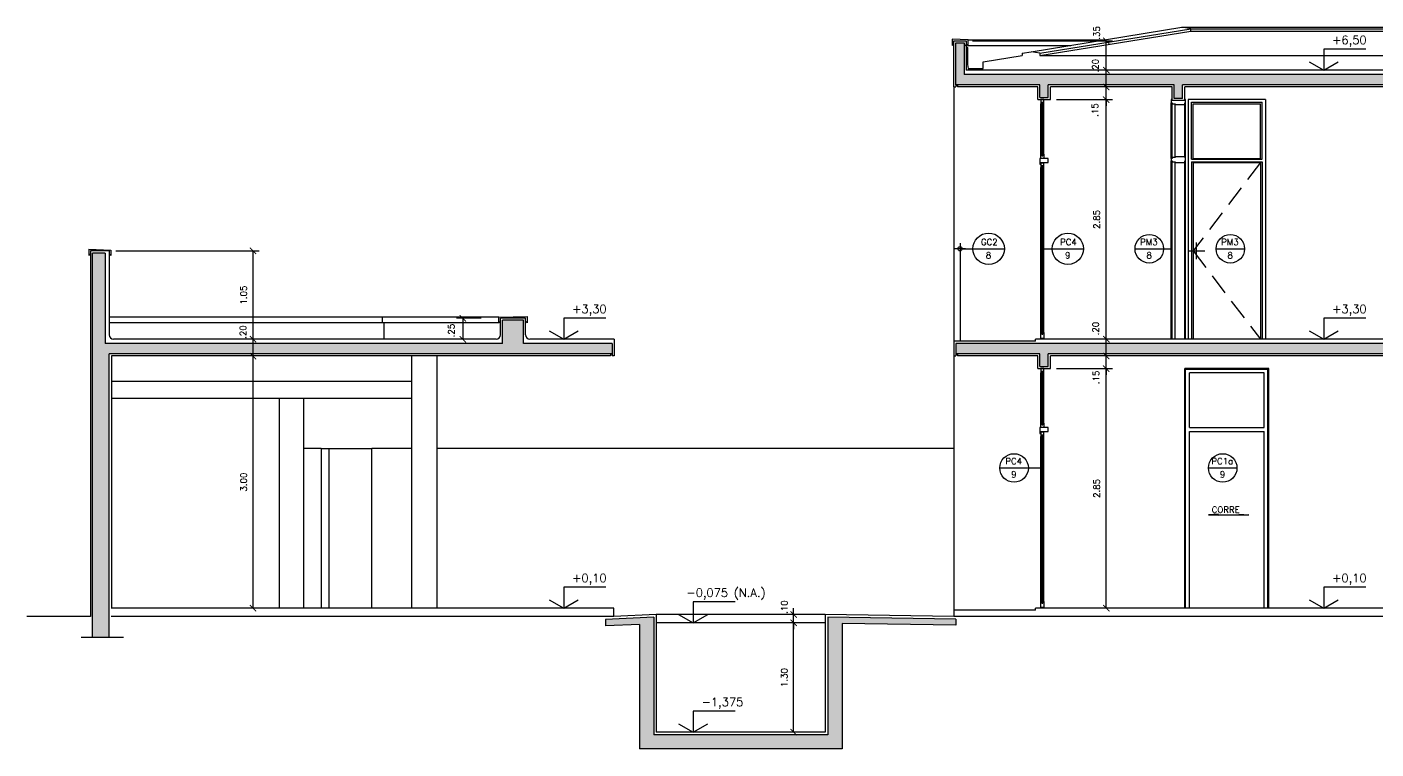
# Model space of a CAD drawing. Header units: millimetres. Extents: x 248.2 to 342.1, y 146.5 to 158.
# Drawn here: x 248.23 to 264.29, y 146.5 to 155.09 of the extents above; entities that cross this region are included whole.
import ezdxf

# ---------------------------------------------------------------- set-up
doc = ezdxf.new("R2010")
doc.units = ezdxf.units.MM
doc.linetypes.add('DASHDOT', pattern=[1, 0.5, -0.25, 0, -0.25])
doc.linetypes.add('HIDDEN', pattern=[0.375, 0.25, -0.125])
for name, color, linetype in [('ALV', 5, 'Continuous'), ('CAIX', 2, 'Continuous'), ('CAIXN', 7, 'Continuous'), ('COTAS', 1, 'Continuous'), ('LPROJ', 7, 'HIDDEN'), ('LVISTA', 1, 'Continuous'), ('LVISTA01', 8, 'Continuous'), ('LVISTA02', 1, 'Continuous'), ('LVISTA025', 3, 'Continuous'), ('NOTAS', 2, 'Continuous'), ('PEÇAS', 7, 'Continuous'), ('REVEST', 2, 'Continuous'), ('SOLID', 8, 'Continuous')]:
    doc.layers.add(name, color=color, linetype=linetype)
doc.styles.add('60-50', font='romans.shx', dxfattribs={"height": 0.075})
doc.styles.add('80-50', font='romans.shx', dxfattribs={"height": 0.1})
doc.dimstyles.new('50', dxfattribs={"dimtxt": 0.1, "dimasz": 2.5, "dimexe": 1.25, "dimexo": 0.625, "dimgap": 0.075, "dimtad": 1, "dimzin": 0, "dimdsep": 46, "dimtxsty": '60-50', "dimcen": 2.5, "dimclrt": 3, "dimadec": 0, "dimazin": 0, "dimtfac": 1, "dimtmove": 0, "dimatfit": 3, "dimfxl": 1, "dimarcsym": 0})

# ---------------------------------------------------------------- blocks, each defined once
blk = doc.blocks.new('_ARCHTICK')
at = {"color": 0, "linetype": 'ByBlock', "const_width": 0.15}
blk.add_lwpolyline([(-0.5, -0.5), (0.5, 0.5)], dxfattribs=at)
blk = doc.blocks.new('*D2')
at = {"color": 0, "linetype": 'ByBlock'}
blk.add_line((194.419, 148.173), (194.419, 151.173), dxfattribs=at)
at = {"layer": 'DEFPOINTS', "color": 0, "linetype": 'ByBlock'}
for p in [(194.419, 151.173), (194.419, 151.173), (194.419, 148.173)]:
    blk.add_point(p, dxfattribs=at)
at = {"color": 0, "linetype": 'ByBlock', "xscale": 0.075, "yscale": 0.075, "zscale": 0.075}
for p, rotation in [((194.419, 151.173), 90), ((194.419, 148.173), 270)]:
    blk.add_blockref('_ARCHTICK', p, dxfattribs=dict(at, rotation=rotation))
at = {"color": 3, "linetype": 'ByBlock', "insert": (194.306, 149.673), "char_height": 0.075, "attachment_point": 5, "rotation": 90, "style": '60-50'}
blk.add_mtext('3.00', dxfattribs=at)
blk = doc.blocks.new('*D3')
at = {"color": 0, "linetype": 'ByBlock'}
blk.add_line((194.419, 151.173), (194.419, 151.373), dxfattribs=at)
at = {"layer": 'DEFPOINTS', "color": 0, "linetype": 'ByBlock'}
for p in [(194.419, 151.373), (194.419, 151.373), (194.419, 151.173)]:
    blk.add_point(p, dxfattribs=at)
at = {"color": 0, "linetype": 'ByBlock', "xscale": 0.075, "yscale": 0.075, "zscale": 0.075}
for p, rotation in [((194.419, 151.373), 90), ((194.419, 151.173), 270)]:
    blk.add_blockref('_ARCHTICK', p, dxfattribs=dict(at, rotation=rotation))
at = {"color": 3, "linetype": 'ByBlock', "insert": (194.301, 151.458), "char_height": 0.075, "attachment_point": 5, "rotation": 90, "style": '60-50'}
blk.add_mtext('.20', dxfattribs=at)
blk = doc.blocks.new('*D4')
at = {"color": 0, "linetype": 'ByBlock'}
for p, q in [((192.787, 152.423), (194.494, 152.423)), ((194.419, 151.373), (194.419, 152.423))]:
    blk.add_line(p, q, dxfattribs=at)
at = {"layer": 'DEFPOINTS', "color": 0, "linetype": 'ByBlock'}
for p in [(192.712, 152.423), (194.419, 152.423), (194.419, 151.373)]:
    blk.add_point(p, dxfattribs=at)
at = {"color": 0, "linetype": 'ByBlock', "xscale": 0.075, "yscale": 0.075, "zscale": 0.075}
for p, rotation in [((194.419, 152.423), 90), ((194.419, 151.373), 270)]:
    blk.add_blockref('_ARCHTICK', p, dxfattribs=dict(at, rotation=rotation))
at = {"color": 3, "linetype": 'ByBlock', "insert": (194.306, 151.898), "char_height": 0.075, "attachment_point": 5, "rotation": 90, "style": '60-50'}
blk.add_mtext('1.05', dxfattribs=at)
blk = doc.blocks.new('*D5')
at = {"color": 0, "linetype": 'ByBlock'}
for p, q in [((197.134, 151.623), (196.842, 151.623)), ((196.917, 151.623), (196.917, 151.373)), ((197.084, 151.373), (196.842, 151.373))]:
    blk.add_line(p, q, dxfattribs=at)
at = {"layer": 'DEFPOINTS', "color": 0, "linetype": 'ByBlock'}
for p in [(197.209, 151.623), (196.917, 151.373), (197.159, 151.373)]:
    blk.add_point(p, dxfattribs=at)
at = {"color": 0, "linetype": 'ByBlock', "xscale": 0.075, "yscale": 0.075, "zscale": 0.075}
for p, rotation in [((196.917, 151.623), 90), ((196.917, 151.373), 270)]:
    blk.add_blockref('_ARCHTICK', p, dxfattribs=dict(at, rotation=rotation))
at = {"color": 3, "linetype": 'ByBlock', "insert": (196.78, 151.476), "char_height": 0.075, "attachment_point": 5, "rotation": 90, "style": '60-50'}
blk.add_mtext('.25', dxfattribs=at)
blk = doc.blocks.new('*D6')
at = {"color": 0, "linetype": 'ByBlock'}
blk.add_line((200.855, 146.698), (200.855, 147.998), dxfattribs=at)
at = {"layer": 'DEFPOINTS', "color": 0, "linetype": 'ByBlock'}
for p in [(200.855, 147.998), (200.855, 147.998), (200.855, 146.698)]:
    blk.add_point(p, dxfattribs=at)
at = {"color": 0, "linetype": 'ByBlock', "xscale": 0.075, "yscale": 0.075, "zscale": 0.075}
for p, rotation in [((200.855, 147.998), 90), ((200.855, 146.698), 270)]:
    blk.add_blockref('_ARCHTICK', p, dxfattribs=dict(at, rotation=rotation))
at = {"color": 3, "linetype": 'ByBlock', "insert": (200.743, 147.348), "char_height": 0.075, "attachment_point": 5, "rotation": 90, "style": '60-50'}
blk.add_mtext('1.30', dxfattribs=at)
blk = doc.blocks.new('*D7')
at = {"color": 0, "linetype": 'ByBlock'}
for p, q in [((200.855, 148.098), (200.855, 148.173)), ((200.855, 147.998), (200.855, 148.098)), ((200.855, 147.998), (200.855, 148.098)), ((200.855, 147.998), (200.855, 147.923))]:
    blk.add_line(p, q, dxfattribs=at)
at = {"layer": 'DEFPOINTS', "color": 0, "linetype": 'ByBlock'}
for p in [(200.855, 148.098), (200.855, 148.098), (200.855, 147.998)]:
    blk.add_point(p, dxfattribs=at)
at = {"color": 0, "linetype": 'ByBlock', "xscale": 0.075, "yscale": 0.075, "zscale": 0.075}
for p, rotation in [((200.855, 148.098), 270), ((200.855, 147.998), 90)]:
    blk.add_blockref('_ARCHTICK', p, dxfattribs=dict(at, rotation=rotation))
at = {"color": 3, "linetype": 'ByBlock', "insert": (200.744, 148.186), "char_height": 0.075, "attachment_point": 5, "rotation": 90, "style": '60-50'}
blk.add_mtext('.10', dxfattribs=at)
blk = doc.blocks.new('*D8')
at = {"color": 0, "linetype": 'ByBlock'}
for p, q in [((260.486, 151.023), (261.151, 151.023)), ((261.076, 148.173), (261.076, 151.023))]:
    blk.add_line(p, q, dxfattribs=at)
at = {"layer": 'DEFPOINTS', "color": 0, "linetype": 'ByBlock'}
for p in [(260.411, 151.023), (261.076, 151.023), (261.076, 148.173)]:
    blk.add_point(p, dxfattribs=at)
at = {"color": 0, "linetype": 'ByBlock', "xscale": 0.075, "yscale": 0.075, "zscale": 0.075}
for p, rotation in [((261.076, 151.023), 90), ((261.076, 148.173), 270)]:
    blk.add_blockref('_ARCHTICK', p, dxfattribs=dict(at, rotation=rotation))
at = {"color": 3, "linetype": 'ByBlock', "insert": (260.963, 149.598), "char_height": 0.075, "attachment_point": 5, "rotation": 90, "style": '60-50'}
blk.add_mtext('2.85', dxfattribs=at)
blk = doc.blocks.new('*D9')
at = {"color": 0, "linetype": 'ByBlock'}
for p, q in [((261.076, 151.173), (261.076, 151.248)), ((261.076, 151.023), (261.076, 151.173)), ((261.076, 151.023), (261.076, 151.173)), ((261.076, 151.023), (261.076, 150.948))]:
    blk.add_line(p, q, dxfattribs=at)
at = {"layer": 'DEFPOINTS', "color": 0, "linetype": 'ByBlock'}
for p in [(261.076, 151.173), (261.076, 151.173), (260.411, 151.023)]:
    blk.add_point(p, dxfattribs=at)
at = {"color": 0, "linetype": 'ByBlock', "xscale": 0.075, "yscale": 0.075, "zscale": 0.075}
for p, rotation in [((261.076, 151.173), 270), ((261.076, 151.023), 90)]:
    blk.add_blockref('_ARCHTICK', p, dxfattribs=dict(at, rotation=rotation))
at = {"color": 3, "linetype": 'ByBlock', "insert": (260.955, 150.919), "char_height": 0.075, "attachment_point": 5, "rotation": 90, "style": '60-50'}
blk.add_mtext('.15', dxfattribs=at)
blk = doc.blocks.new('*D10')
at = {"color": 0, "linetype": 'ByBlock'}
blk.add_line((261.076, 151.173), (261.076, 151.373), dxfattribs=at)
at = {"layer": 'DEFPOINTS', "color": 0, "linetype": 'ByBlock'}
for p in [(261.076, 151.373), (261.076, 151.373), (261.076, 151.173)]:
    blk.add_point(p, dxfattribs=at)
at = {"color": 0, "linetype": 'ByBlock', "xscale": 0.075, "yscale": 0.075, "zscale": 0.075}
for p, rotation in [((261.076, 151.373), 90), ((261.076, 151.173), 270)]:
    blk.add_blockref('_ARCHTICK', p, dxfattribs=dict(at, rotation=rotation))
at = {"color": 3, "linetype": 'ByBlock', "insert": (260.95, 151.499), "char_height": 0.075, "attachment_point": 5, "rotation": 90, "style": '60-50'}
blk.add_mtext('.20', dxfattribs=at)
blk = doc.blocks.new('*D11')
at = {"color": 0, "linetype": 'ByBlock'}
for p, q in [((260.486, 154.223), (261.151, 154.223)), ((261.076, 151.373), (261.076, 154.223))]:
    blk.add_line(p, q, dxfattribs=at)
at = {"layer": 'DEFPOINTS', "color": 0, "linetype": 'ByBlock'}
for p in [(260.411, 154.223), (261.076, 154.223), (261.076, 151.373)]:
    blk.add_point(p, dxfattribs=at)
at = {"color": 0, "linetype": 'ByBlock', "xscale": 0.075, "yscale": 0.075, "zscale": 0.075}
for p, rotation in [((261.076, 154.223), 90), ((261.076, 151.373), 270)]:
    blk.add_blockref('_ARCHTICK', p, dxfattribs=dict(at, rotation=rotation))
at = {"color": 3, "linetype": 'ByBlock', "insert": (260.963, 152.798), "char_height": 0.075, "attachment_point": 5, "rotation": 90, "style": '60-50'}
blk.add_mtext('2.85', dxfattribs=at)
blk = doc.blocks.new('*D12')
at = {"color": 0, "linetype": 'ByBlock'}
for p, q in [((261.076, 154.373), (261.076, 154.448)), ((261.076, 154.223), (261.076, 154.373)), ((260.486, 154.223), (261.151, 154.223)), ((261.076, 154.223), (261.076, 154.148))]:
    blk.add_line(p, q, dxfattribs=at)
at = {"layer": 'DEFPOINTS', "color": 0, "linetype": 'ByBlock'}
for p in [(261.076, 154.373), (261.076, 154.373), (260.411, 154.223)]:
    blk.add_point(p, dxfattribs=at)
at = {"color": 0, "linetype": 'ByBlock', "xscale": 0.075, "yscale": 0.075, "zscale": 0.075}
for p, rotation in [((261.076, 154.373), 270), ((261.076, 154.223), 90)]:
    blk.add_blockref('_ARCHTICK', p, dxfattribs=dict(at, rotation=rotation))
at = {"color": 3, "linetype": 'ByBlock', "insert": (260.943, 154.099), "char_height": 0.075, "attachment_point": 5, "rotation": 90, "style": '60-50'}
blk.add_mtext('.15', dxfattribs=at)
blk = doc.blocks.new('*D13')
at = {"color": 0, "linetype": 'ByBlock'}
blk.add_line((261.076, 154.373), (261.076, 154.573), dxfattribs=at)
at = {"layer": 'DEFPOINTS', "color": 0, "linetype": 'ByBlock'}
for p in [(261.076, 154.573), (261.076, 154.573), (261.076, 154.373)]:
    blk.add_point(p, dxfattribs=at)
at = {"color": 0, "linetype": 'ByBlock', "xscale": 0.075, "yscale": 0.075, "zscale": 0.075}
for p, rotation in [((261.076, 154.573), 90), ((261.076, 154.373), 270)]:
    blk.add_blockref('_ARCHTICK', p, dxfattribs=dict(at, rotation=rotation))
at = {"color": 3, "linetype": 'ByBlock', "insert": (260.948, 154.626), "char_height": 0.075, "attachment_point": 5, "rotation": 90, "style": '60-50'}
blk.add_mtext('.20', dxfattribs=at)
blk = doc.blocks.new('*D14')
at = {"color": 0, "linetype": 'ByBlock'}
for p, q in [((259.486, 154.923), (261.151, 154.923)), ((261.076, 154.573), (261.076, 154.923))]:
    blk.add_line(p, q, dxfattribs=at)
at = {"layer": 'DEFPOINTS', "color": 0, "linetype": 'ByBlock'}
for p in [(259.411, 154.923), (261.076, 154.923), (261.076, 154.573)]:
    blk.add_point(p, dxfattribs=at)
at = {"color": 0, "linetype": 'ByBlock', "xscale": 0.075, "yscale": 0.075, "zscale": 0.075}
for p, rotation in [((261.076, 154.923), 90), ((261.076, 154.573), 270)]:
    blk.add_blockref('_ARCHTICK', p, dxfattribs=dict(at, rotation=rotation))
at = {"color": 3, "linetype": 'ByBlock', "insert": (260.963, 155.016), "char_height": 0.075, "attachment_point": 5, "rotation": 90, "style": '60-50'}
blk.add_mtext('.35', dxfattribs=at)

msp = doc.modelspace()

# ---------------------------------------------------------------- hatches: boundary and pattern name
at = {"layer": 'SOLID'}
h = msp.add_hatch(color=256, dxfattribs=at)
h.paths.add_polyline_path([(279.1357, 154.8983), (279.0357, 154.8983), (279.0357, 154.5233), (259.3857, 154.5233), (259.3857, 154.8983), (259.2857, 154.8983), (259.2857, 154.3983), (260.2857, 154.3983), (260.2857, 154.2483), (260.3857, 154.2483), (260.3857, 154.3983), (261.8857, 154.3983), (261.8857, 154.2383), (261.9857, 154.2383), (261.9857, 154.3983), (267.8857, 154.3983), (267.8857, 154.2383), (267.9857, 154.2383), (267.9857, 154.3983), (273.8357, 154.3983), (273.8357, 154.2383), (273.9357, 154.2383), (273.9357, 154.3983), (278.9357, 154.3983), (278.9357, 154.2383), (279.1357, 154.2383)])
h.paths.add_polyline_path([(279.1357, 152.4483), (278.9357, 152.4483), (278.9357, 151.3233), (259.2857, 151.3233), (259.2857, 151.1983), (260.2857, 151.1983), (260.2857, 151.0483), (260.3857, 151.0483), (260.3857, 151.1983), (269.6857, 151.1983), (269.6857, 151.0383), (269.7857, 151.0383), (269.7857, 151.1983), (270.8357, 151.1983), (270.8357, 151.0383), (270.9357, 151.0383), (270.9357, 151.1983), (273.8357, 151.1983), (273.8357, 151.0383), (273.9357, 151.0383), (273.9357, 151.1983), (276.6357, 151.1983), (276.6357, 151.0383), (276.7357, 151.0383), (276.7357, 151.1983), (278.9357, 151.1983), (278.9357, 151.0383), (279.1357, 151.0383)])
h = msp.add_hatch(color=256, dxfattribs=at)
h.paths.add_polyline_path([(249.208, 151.1983), (255.1942, 151.1983), (255.1942, 151.3233), (254.1389, 151.3233), (254.1389, 151.5983), (253.8889, 151.5983), (253.8889, 151.3233), (249.158, 151.3233), (249.158, 152.3983), (249.008, 152.3983), (249.008, 147.8233), (249.208, 147.8233)])
h.paths.add_polyline_path([(255.6896, 148.0668), (255.1141, 148.038), (255.1141, 147.9626), (255.5196, 147.9778), (255.5196, 146.4983), (257.9315, 146.4983), (257.9315, 147.9917), (259.2857, 147.9711), (259.2857, 148.0429), (257.7615, 148.0678), (257.7615, 146.6683), (255.6896, 146.6683)])

# ---------------------------------------------------------------- linework, layer by layer
at = {"layer": 'ALV'}
for p, q in [((259.2857, 154.3983), (259.2857, 154.8983)), ((259.2857, 154.8983), (259.3857, 154.8983)), ((259.3857, 154.8983), (259.3857, 154.5233)), ((279.0357, 154.5233), (259.3857, 154.5233)), ((260.2857, 154.3983), (259.2857, 154.3983)), ((260.2857, 154.2483), (260.2857, 154.3983)), ((260.3857, 154.2483), (260.3857, 154.3983)), ((261.8857, 154.3983), (260.3857, 154.3983)), ((261.8857, 154.2383), (261.8857, 154.3983)), ((267.8857, 154.3983), (261.9857, 154.3983)), ((261.9857, 154.2383), (261.9857, 154.3983)), ((260.2857, 154.2483), (260.3857, 154.2483)), ((261.9857, 154.2383), (261.8857, 154.2383)), ((249.008, 147.8233), (249.008, 152.3983)), ((249.158, 152.3983), (249.008, 152.3983)), ((249.158, 152.3983), (249.158, 151.3233)), ((253.8889, 151.3233), (253.8889, 151.5983)), ((254.1389, 151.5983), (253.8889, 151.5983)), ((254.1389, 151.3233), (254.1389, 151.5983)), ((253.8889, 151.3233), (249.158, 151.3233)), ((255.1942, 151.3233), (254.1389, 151.3233)), ((255.1942, 151.3233), (255.1942, 151.1983)), ((278.9357, 151.3233), (259.2857, 151.3233)), ((259.2857, 151.3233), (259.2857, 151.1983)), ((249.208, 147.8233), (249.208, 151.1983)), ((255.1942, 151.1983), (249.208, 151.1983)), ((260.2857, 151.1983), (259.2857, 151.1983)), ((260.2857, 151.0483), (260.2857, 151.1983)), ((260.3857, 151.0483), (260.3857, 151.1983)), ((269.6857, 151.1983), (260.3857, 151.1983)), ((260.2857, 151.0483), (260.3857, 151.0483)), ((255.6896, 148.0668), (255.1141, 148.038)), ((255.1141, 148.038), (255.1141, 147.9628)), ((255.5196, 147.9778), (255.1194, 147.9628)), ((255.5196, 147.9778), (255.5196, 146.4983)), ((255.6896, 148.0668), (255.6896, 146.6683)), ((257.7615, 148.0678), (257.7615, 146.6683)), ((259.2857, 148.0429), (257.7615, 148.0678)), ((257.9315, 147.9917), (257.9315, 146.4983)), ((259.2857, 147.9711), (257.9315, 147.9917)), ((259.2857, 148.0429), (259.2857, 147.9711)), ((257.7615, 146.6683), (255.6896, 146.6683)), ((257.9315, 146.4983), (255.5196, 146.4983))]:
    msp.add_line(p, q, dxfattribs=at)
at = {"layer": 'CAIX', "color": 1}
for p, q in [((260.2982, 153.5733), (260.2982, 154.1733)), ((260.3332, 153.5733), (260.3332, 154.1733)), ((260.2982, 151.4533), (260.2982, 153.4174)), ((260.3332, 151.4533), (260.3332, 153.4174)), ((260.2982, 150.3733), (260.2982, 150.9733)), ((260.3332, 150.3733), (260.3332, 150.9733)), ((260.2982, 148.2533), (260.2982, 150.2174)), ((260.3332, 148.2533), (260.3332, 150.2174))]:
    msp.add_line(p, q, dxfattribs=at)
at = {"layer": 'CAIX'}
for p, q in [((260.3082, 153.5733), (260.3082, 154.1733)), ((260.3232, 153.5733), (260.3232, 154.1733)), ((261.8607, 153.5333), (261.8607, 154.1733)), ((261.8957, 153.5433), (261.8957, 154.1633)), ((260.3082, 151.4533), (260.3082, 153.4174)), ((260.3232, 151.4533), (260.3232, 153.4174)), ((261.8607, 151.3733), (261.8607, 153.4833)), ((261.8957, 151.3733), (261.8957, 153.4733)), ((248.963, 152.4433), (248.963, 152.3683)), ((248.963, 152.4433), (249.228, 152.4333)), ((249.228, 152.4333), (249.228, 152.3683)), ((248.963, 152.3683), (248.983, 152.3883)), ((249.208, 152.3883), (249.228, 152.3683)), ((260.3082, 150.3733), (260.3082, 150.9733)), ((260.3232, 150.3733), (260.3232, 150.9733)), ((260.3082, 148.2533), (260.3082, 150.2174)), ((260.3232, 148.2533), (260.3232, 150.2174))]:
    msp.add_line(p, q, dxfattribs=at)
for points in [[(259.4107, 154.8883), (259.4307, 154.8683), (259.4307, 154.9333), (259.2407, 154.9433), (259.2407, 154.8683), (259.2607, 154.8883)], [(259.3947, 154.8746), (259.4247, 154.8446), (259.4247, 154.6427), (259.4322, 154.5933)], [(261.8607, 154.2233), (261.8507, 154.2233), (261.8507, 154.1833), (261.8607, 154.1833), (261.8607, 154.1733), (261.8957, 154.1733), (261.8957, 154.1633), (262.0107, 154.1633), (262.0107, 154.1833), (262.0207, 154.1833), (262.0207, 154.2233), (262.0107, 154.2233)], [(253.8639, 151.5883), (253.8439, 151.5683), (253.8439, 151.6333), (254.1839, 151.6433), (254.1839, 151.5683), (254.1639, 151.5883)]]:
    msp.add_lwpolyline(points, dxfattribs=at)
for points in [[(260.2982, 154.2233), (260.2982, 154.1733), (260.3082, 154.1733), (260.3082, 154.1933), (260.3232, 154.1933), (260.3232, 154.1733), (260.3332, 154.1733), (260.3332, 154.2233)], [(260.2982, 153.5233), (260.2982, 153.5733), (260.3082, 153.5733), (260.3082, 153.5533), (260.3232, 153.5533), (260.3232, 153.5733), (260.3332, 153.5733), (260.3332, 153.5233)], [(261.8957, 153.5333), (261.8607, 153.5333), (261.8607, 153.5233), (261.8507, 153.5233), (261.8507, 153.4933), (261.8607, 153.4933), (261.8607, 153.4833), (261.8957, 153.4833), (261.8957, 153.4733), (262.0107, 153.4733), (262.0107, 153.4933), (262.0207, 153.4933), (262.0207, 153.5333), (262.0107, 153.5333), (262.0107, 153.5433), (261.8957, 153.5433)], [(260.2857, 153.5233), (260.2857, 153.4533), (260.2957, 153.4533), (260.2957, 153.4733), (260.3857, 153.4733), (260.3857, 153.5233)], [(260.2982, 153.4674), (260.2982, 153.4174), (260.3082, 153.4174), (260.3082, 153.4374), (260.3232, 153.4374), (260.3232, 153.4174), (260.3332, 153.4174), (260.3332, 153.4674)], [(260.2982, 151.3802), (260.2982, 151.4533), (260.3082, 151.4533), (260.3082, 151.4333), (260.3232, 151.4333), (260.3232, 151.4533), (260.3332, 151.4533), (260.3332, 151.3802)], [(260.2982, 151.0233), (260.2982, 150.9733), (260.3082, 150.9733), (260.3082, 150.9933), (260.3232, 150.9933), (260.3232, 150.9733), (260.3332, 150.9733), (260.3332, 151.0233)], [(260.2857, 150.3233), (260.2857, 150.2533), (260.2957, 150.2533), (260.2957, 150.2733), (260.3857, 150.2733), (260.3857, 150.3233)], [(260.2982, 150.3233), (260.2982, 150.3733), (260.3082, 150.3733), (260.3082, 150.3533), (260.3232, 150.3533), (260.3232, 150.3733), (260.3332, 150.3733), (260.3332, 150.3233)], [(260.2982, 150.2674), (260.2982, 150.2174), (260.3082, 150.2174), (260.3082, 150.2374), (260.3232, 150.2374), (260.3232, 150.2174), (260.3332, 150.2174), (260.3332, 150.2674)], [(260.2982, 148.1802), (260.2982, 148.2533), (260.3082, 148.2533), (260.3082, 148.2333), (260.3232, 148.2333), (260.3232, 148.2533), (260.3332, 148.2533), (260.3332, 148.1802)]]:
    msp.add_lwpolyline(points, close=True, dxfattribs=at)
at = {"layer": 'CAIXN', "color": 8, "ltscale": 0.5}
for p, q in [((259.3607, 152.4483), (259.8632, 152.4483)), ((260.3232, 152.4483), (260.8061, 152.4483)), ((261.4188, 152.4483), (261.8607, 152.4483)), ((262.3835, 152.4483), (262.7235, 152.4483)), ((259.8093, 149.8413), (260.3082, 149.8413)), ((262.2928, 149.8413), (262.6328, 149.8413))]:
    msp.add_line(p, q, dxfattribs=at)
for centre, radius in [((259.6762, 152.4483), 0.187), ((260.6191, 152.4483), 0.187), ((261.5888, 152.4483), 0.17), ((262.5535, 152.4483), 0.17), ((259.9793, 149.8413), 0.17), ((262.4628, 149.8413), 0.17)]:
    msp.add_circle(centre, radius, dxfattribs=at)
at = {"layer": 'LPROJ'}
for p, q in [((262.9107, 153.4733), (262.1107, 152.4233)), ((262.1107, 152.4233), (262.9107, 151.3733))]:
    msp.add_line(p, q, dxfattribs=at)
at = {"layer": 'LVISTA'}
for p, q in [((260.1814, 154.7911), (261.9761, 155.083)), ((260.2875, 154.7739), (262.0822, 155.0657)), ((260.2875, 154.7464), (262.0822, 155.0382)), ((261.9761, 155.083), (268.2857, 155.083)), ((262.0822, 155.0657), (261.9761, 155.083)), ((262.0822, 155.0657), (268.2857, 155.0657)), ((262.0822, 155.0382), (262.0822, 155.0657)), ((262.0822, 155.0382), (268.2857, 155.0382))]:
    msp.add_line(p, q, dxfattribs=at)
at = {"layer": 'LVISTA', "color": 2}
for p, q in [((259.6107, 154.5933), (259.6107, 154.6709)), ((259.4322, 154.5933), (259.6107, 154.5933))]:
    msp.add_line(p, q, dxfattribs=at)
at = {"layer": 'LVISTA01'}
for p, q in [((259.4307, 154.9332), (261.0553, 154.9332)), ((259.4307, 154.8683), (260.6558, 154.8683)), ((251.5224, 148.1733), (251.5224, 150.6733)), ((251.7304, 150.0733), (251.5224, 150.0733)), ((251.7304, 150.0733), (251.7304, 148.1733)), ((251.7304, 150.0733), (252.3339, 150.0733)), ((251.8217, 150.0733), (251.8217, 148.1733)), ((252.3339, 148.1733), (252.3339, 150.0733)), ((252.8113, 150.0733), (252.3339, 150.0733)), ((259.2607, 150.0733), (253.1113, 150.0733))]:
    msp.add_line(p, q, dxfattribs=at)
at = {"layer": 'LVISTA02', "color": 2}
for p, q in [((259.6107, 154.6709), (260.0753, 154.7464)), ((260.0753, 154.7739), (260.1814, 154.7911)), ((260.0753, 154.7739), (260.0753, 154.7464)), ((260.2875, 154.7739), (260.1814, 154.7911)), ((260.2875, 154.7739), (260.2875, 154.7464)), ((260.2875, 154.7464), (268.6753, 154.7464)), ((257.7315, 147.9983), (255.7196, 147.9983))]:
    msp.add_line(p, q, dxfattribs=at)
at = {"layer": 'LVISTA02'}
for p, q in [((259.2607, 154.3733), (259.2607, 151.3483)), ((261.8507, 153.5233), (261.8507, 154.1833)), ((262.0207, 153.5333), (262.0207, 154.1833)), ((262.0507, 154.2233), (262.0507, 151.3733)), ((262.9707, 154.2233), (262.0507, 154.2233)), ((262.0907, 153.5133), (262.0907, 154.1933)), ((262.0907, 154.1933), (262.9307, 154.1933)), ((262.1107, 153.5233), (262.1107, 154.1733)), ((262.1107, 154.1733), (262.9107, 154.1733)), ((262.9107, 153.5233), (262.9107, 154.1733)), ((262.9307, 153.5133), (262.9307, 154.1933)), ((262.9707, 154.2233), (262.9707, 151.3733)), ((262.0107, 153.5433), (262.0107, 154.1633)), ((261.8507, 151.3733), (261.8507, 153.4933)), ((262.0107, 151.3733), (262.0107, 153.4733)), ((262.0207, 151.3733), (262.0207, 153.4933)), ((262.0907, 153.5133), (262.9307, 153.5133)), ((262.0907, 153.4833), (262.0907, 151.3733)), ((262.0907, 153.4833), (262.9307, 153.4833)), ((262.1107, 153.5233), (262.9107, 153.5233)), ((262.1107, 153.4733), (262.1107, 151.3733)), ((262.1107, 153.4733), (262.9107, 153.4733)), ((262.9107, 153.4733), (262.9107, 151.3733)), ((262.9307, 153.4833), (262.9307, 151.3733)), ((259.3357, 152.514), (259.3357, 151.3483)), ((253.8439, 151.6333), (249.208, 151.6333)), ((252.4595, 151.5683), (252.4595, 151.6333)), ((253.8439, 151.5683), (249.208, 151.5683)), ((252.4795, 151.3733), (252.4795, 151.5683)), ((259.2607, 151.1733), (259.2607, 148.1483)), ((263.0107, 151.0233), (262.0107, 151.0233)), ((262.0107, 148.1733), (262.0107, 151.0233)), ((262.0207, 148.1733), (262.0207, 151.0133)), ((263.0007, 151.0133), (262.0207, 151.0133)), ((262.9557, 150.9733), (262.0657, 150.9733)), ((262.0657, 150.3233), (262.0657, 150.9733)), ((262.9557, 150.3233), (262.9557, 150.9733)), ((263.0007, 148.1733), (263.0007, 151.0133)), ((263.0107, 148.1733), (263.0107, 151.0233)), ((249.233, 150.8733), (252.8113, 150.8733)), ((249.233, 150.6733), (252.8113, 150.6733)), ((262.0657, 150.3233), (262.9557, 150.3233)), ((262.0657, 150.2733), (262.9557, 150.2733)), ((262.0657, 148.1733), (262.0657, 150.2733)), ((262.9557, 148.1733), (262.9557, 150.2733)), ((255.2141, 148.0733), (249.2286, 148.0733)), ((257.7315, 148.0983), (255.7196, 148.0983)), ((279.1607, 148.0733), (259.2607, 148.0733))]:
    msp.add_line(p, q, dxfattribs=at)
at = {"layer": 'LVISTA025', "color": 2}
for p, q in [((252.8113, 148.1733), (252.8113, 151.1733)), ((253.1113, 148.1733), (253.1113, 151.1733)), ((251.2339, 148.1733), (251.2339, 150.6733))]:
    msp.add_line(p, q, dxfattribs=at)
at = {"layer": 'NOTAS', "color": 8, "linetype": 'DASHDOT'}
msp.add_line((259.4014, 152.4483), (259.27, 152.4483), dxfattribs=at)
at = {"layer": 'NOTAS'}
for p, q in [((262.0507, 152.4233), (262.2507, 152.4233)), ((262.1507, 152.3233), (262.1507, 152.5233)), ((249.3757, 147.8233), (248.8751, 147.8233))]:
    msp.add_line(p, q, dxfattribs=at)
at = {"layer": 'NOTAS', "color": 1}
msp.add_line((262.2948, 149.2855), (262.775, 149.2855), dxfattribs=at)
at = {"layer": 'NOTAS'}
for points in [[(264.165, 154.8233), (263.665, 154.8233), (263.665, 154.5733)], [(255.1174, 151.6233), (254.6174, 151.6233), (254.6174, 151.3733)], [(264.165, 151.6233), (263.665, 151.6233), (263.665, 151.3733)], [(262.4133, 149.2909), (262.2948, 149.2855), (262.4133, 149.28)], [(262.6565, 149.2909), (262.775, 149.2855), (262.6565, 149.28)], [(255.1174, 148.4233), (254.6174, 148.4233), (254.6174, 148.1733)], [(264.165, 148.4233), (263.665, 148.4233), (263.665, 148.1733)], [(256.6586, 148.2483), (256.1586, 148.2483), (256.1586, 147.9983)], [(256.6586, 146.9483), (256.1586, 146.9483), (256.1586, 146.6983)]]:
    msp.add_lwpolyline(points, dxfattribs=at)
at = {"layer": 'NOTAS', "color": 3}
for points in [[(263.4918, 154.6733), (263.665, 154.5733), (263.8382, 154.6733)], [(254.4442, 151.4733), (254.6174, 151.3733), (254.7906, 151.4733)], [(263.4918, 151.4733), (263.665, 151.3733), (263.8382, 151.4733)], [(254.4442, 148.2733), (254.6174, 148.1733), (254.7906, 148.2733)], [(263.4918, 148.2733), (263.665, 148.1733), (263.8382, 148.2733)], [(255.9854, 148.0983), (256.1586, 147.9983), (256.3318, 148.0983)], [(255.9854, 146.7983), (256.1586, 146.6983), (256.3318, 146.7983)]]:
    msp.add_lwpolyline(points, dxfattribs=at)
at = {"layer": 'PEÇAS', "color": 2, "linetype": 'ByBlock'}
msp.add_circle((259.3357, 152.4483), 0.025, dxfattribs=at)
at = {"layer": 'REVEST'}
for p, q in [((259.2607, 154.3733), (259.2607, 154.9233)), ((259.2607, 154.9233), (259.4107, 154.9233)), ((259.4107, 154.9233), (259.4107, 154.5733)), ((279.0107, 154.5733), (259.4107, 154.5733)), ((259.2607, 154.3733), (259.2857, 154.3733)), ((259.2857, 154.3933), (259.2857, 154.3733)), ((259.2857, 154.3933), (259.3057, 154.3933)), ((259.3057, 154.3933), (259.3057, 154.3733)), ((260.2607, 154.3733), (259.3057, 154.3733)), ((260.2607, 154.2233), (260.2607, 154.3733)), ((260.4107, 154.2233), (260.4107, 154.3733)), ((261.8607, 154.3733), (260.4107, 154.3733)), ((261.8607, 154.2133), (261.8607, 154.3733)), ((267.8607, 154.3733), (262.0107, 154.3733)), ((262.0107, 154.2133), (262.0107, 154.3733)), ((260.2607, 154.2233), (260.4107, 154.2233)), ((262.0107, 154.2133), (261.8607, 154.2133)), ((248.983, 152.4233), (248.983, 148.0733)), ((249.208, 152.4233), (248.983, 152.4233)), ((249.208, 152.4233), (249.208, 151.4233)), ((253.8639, 151.4233), (253.8639, 151.6233)), ((254.1639, 151.6233), (253.8639, 151.6233)), ((254.1639, 151.4233), (254.1639, 151.6233)), ((253.8139, 151.3733), (249.258, 151.3733)), ((255.2192, 151.3733), (254.2139, 151.3733)), ((255.2192, 151.3733), (255.2192, 151.1733)), ((260.2357, 151.3483), (259.2607, 151.3483)), ((259.2607, 151.3483), (259.2607, 151.1733)), ((278.9107, 151.3733), (260.2357, 151.3733)), ((260.2357, 151.3483), (260.2357, 151.3733)), ((249.233, 151.1733), (249.233, 148.1733)), ((255.1742, 151.1733), (249.233, 151.1733)), ((255.1742, 151.1933), (255.1742, 151.1733)), ((255.1942, 151.1933), (255.1742, 151.1933)), ((255.1942, 151.1933), (255.1942, 151.1733)), ((255.2192, 151.1733), (255.1942, 151.1733)), ((255.2192, 151.1733), (255.1942, 151.1733)), ((259.2607, 151.1733), (259.2857, 151.1733)), ((259.2857, 151.1933), (259.2857, 151.1733)), ((259.2857, 151.1933), (259.3057, 151.1933)), ((259.3057, 151.1933), (259.3057, 151.1733)), ((260.2607, 151.1733), (259.3057, 151.1733)), ((260.2607, 151.0233), (260.2607, 151.1733)), ((260.4107, 151.0233), (260.4107, 151.1733)), ((269.6607, 151.1733), (260.4107, 151.1733)), ((260.2607, 151.0233), (260.4107, 151.0233)), ((248.983, 148.0733), (248.2282, 148.0733)), ((255.2141, 148.1733), (249.2286, 148.1733)), ((255.2141, 148.073), (255.2141, 148.1733)), ((255.7196, 148.0983), (255.2141, 148.073)), ((255.7196, 148.0983), (255.7196, 146.6983)), ((259.2607, 148.0733), (257.7315, 148.0983)), ((257.7315, 148.0983), (257.7315, 146.6983)), ((259.2607, 148.1483), (259.2607, 148.0733)), ((260.2357, 148.1483), (259.2607, 148.1483)), ((279.1857, 148.1733), (260.2357, 148.1733)), ((260.2357, 148.1483), (260.2357, 148.1733)), ((257.7315, 146.6983), (255.7196, 146.6983))]:
    msp.add_line(p, q, dxfattribs=at)
for centre, start, end in [((249.258, 151.4233), 180, 270), ((253.8139, 151.4233), 270, 0), ((254.2139, 151.4233), 180, 270)]:
    msp.add_arc(centre, 0.05, start, end, dxfattribs=at)

# ---------------------------------------------------------------- texts
at = {"layer": 'CAIXN', "color": 2, "ltscale": 0.5, "char_height": 0.075, "attachment_point": 5, "style": '60-50'}
for s, insert in [('GC2', (259.6842, 152.5291)), ('PC4', (260.627, 152.5291)), ('PM3', (261.5842, 152.5291)), ('PM3', (262.5489, 152.5291)), ('8', (259.6744, 152.3715)), ('9', (260.6173, 152.3715)), ('8', (261.587, 152.3715)), ('8', (262.5517, 152.3715)), ('PC4', (259.9747, 149.9222)), ('PC1a', (262.4582, 149.9222)), ('9', (259.9775, 149.7645)), ('9', (262.461, 149.7645))]:
    msp.add_mtext(s, dxfattribs=dict(at, insert=insert))
at = {"layer": 'NOTAS', "color": 3, "style": '80-50'}
for s, p in [('+6,50', (263.7652, 154.8824)), ('+3,30', (254.7176, 151.6824)), ('+3,30', (263.7652, 151.6824)), ('+0,10', (254.7176, 148.4824)), ('+0,10', (263.7652, 148.4824)), ('-0,075 (N.A.)', (256.0774, 148.3074)), ('-1,375', (256.2588, 147.0074))]:
    msp.add_text(s, height=0.1, dxfattribs=at).set_placement(p)
at = {"layer": 'NOTAS', "style": '60-50'}
msp.add_text('CORRE', height=0.075, dxfattribs=at).set_placement((262.332, 149.3072))

# ---------------------------------------------------------------- dimensions: what is measured, and where the dimension line sits
at = {"layer": 'COTAS'}
for base, p1, p2, override, picture, middle in [((261.0759, 154.9233), (261.0759, 154.5733), (259.4107, 154.9233), {"dimasz": 0.075, "dimexe": 0.075, "dimexo": 0.075, "dimzin": 4, "dimblk1": 'ARCHTICK', "dimblk2": 'ARCHTICK', "dimsah": 1, "dimtmove": 1}, '*D14', (260.9634, 155.0159)), ((261.0759, 154.5733), (261.0759, 154.3733), (261.0759, 154.5733), {"dimasz": 0.075, "dimexe": 0.075, "dimexo": 0.075, "dimzin": 4, "dimblk1": 'ARCHTICK', "dimblk2": 'ARCHTICK', "dimsah": 1, "dimtmove": 1}, '*D13', (260.9476, 154.6257)), ((261.0759, 154.3733), (260.4107, 154.2233), (261.0759, 154.3733), {"dimasz": 0.075, "dimexe": 0.075, "dimexo": 0.075, "dimzin": 4, "dimblk1": 'ARCHTICK', "dimblk2": 'ARCHTICK', "dimsah": 1, "dimtofl": 0, "dimtmove": 2}, '*D12', (260.9431, 154.0988)), ((261.0759, 151.3733), (261.0759, 151.1733), (261.0759, 151.3733), {"dimasz": 0.075, "dimexe": 0.075, "dimexo": 0.075, "dimzin": 4, "dimblk1": 'ARCHTICK', "dimblk2": 'ARCHTICK', "dimsah": 1, "dimse1": 1, "dimtmove": 2}, '*D10', (260.9504, 151.4992)), ((261.0759, 151.1733), (260.4107, 151.0233), (261.0759, 151.1733), {"dimasz": 0.075, "dimexe": 0.075, "dimexo": 0.075, "dimzin": 4, "dimblk1": 'ARCHTICK', "dimblk2": 'ARCHTICK', "dimsah": 1, "dimse1": 1, "dimtmove": 2}, '*D9', (260.9554, 150.9189))]:
    dim = msp.add_linear_dim(base=base, p1=p1, p2=p2, angle=90, dimstyle='50', override=override, dxfattribs=at)
    dim.commit()
    dim.dimension.update_dxf_attribs({"geometry": picture, "text_midpoint": middle, "dimtype": 160})
for base, p1, p2, override, picture, middle in [((261.0759, 154.2233), (261.0759, 151.3733), (260.4107, 154.2233), {"dimasz": 0.075, "dimexe": 0.075, "dimexo": 0.075, "dimzin": 4, "dimblk1": 'ARCHTICK', "dimblk2": 'ARCHTICK', "dimsah": 1, "dimse1": 1, "dimtmove": 2}, '*D11', (260.9634, 152.7983)), ((261.0759, 151.0233), (261.0759, 148.1733), (260.4107, 151.0233), {"dimasz": 0.075, "dimexe": 0.075, "dimexo": 0.075, "dimzin": 4, "dimblk1": 'ARCHTICK', "dimblk2": 'ARCHTICK', "dimsah": 1, "dimtmove": 2}, '*D8', (260.9634, 149.5983))]:
    dim = msp.add_linear_dim(base=base, p1=p1, p2=p2, angle=90, dimstyle='50', override=override, dxfattribs=at)
    dim.commit()
    dim.dimension.update_dxf_attribs({"geometry": picture, "text_midpoint": middle})
for base, p1, p2, override, picture, middle in [((250.9186, 152.4233), (250.9186, 151.3733), (249.2119, 152.4233), {"dimasz": 0.075, "dimexe": 0.075, "dimexo": 0.075, "dimzin": 4, "dimblk1": 'ARCHTICK', "dimblk2": 'ARCHTICK', "dimsah": 1, "dimse1": 1, "dimtmove": 2}, '*D4', (250.8061, 151.8983)), ((250.9186, 151.1733), (250.9186, 148.1733), (250.9186, 151.1733), {"dimasz": 0.075, "dimexe": 0.075, "dimexo": 0.075, "dimzin": 4, "dimblk1": 'ARCHTICK', "dimblk2": 'ARCHTICK', "dimsah": 1, "dimtmove": 2}, '*D2', (250.8061, 149.6733)), ((257.3551, 147.9983), (257.3551, 146.6983), (257.3551, 147.9983), {"dimasz": 0.075, "dimexe": 0.075, "dimexo": 0.075, "dimzin": 4, "dimblk1": 'ARCHTICK', "dimblk2": 'ARCHTICK', "dimsah": 1, "dimtmove": 2}, '*D6', (257.2426, 147.3483))]:
    dim = msp.add_linear_dim(base=base, p1=p1, p2=p2, angle=90, dimstyle='50', override=override, dxfattribs=at)
    dim.commit()
    dim.dimension.update_dxf_attribs({"geometry": picture, "text_midpoint": middle, "insert": (56.5, 0)})
for base, p1, p2, override, picture, middle in [((253.4173, 151.3733), (253.7085, 151.6233), (253.6585, 151.3733), {"dimasz": 0.075, "dimexe": 0.075, "dimexo": 0.075, "dimzin": 4, "dimblk1": 'ARCHTICK', "dimblk2": 'ARCHTICK', "dimsah": 1, "dimtmove": 2}, '*D5', (253.2796, 151.4758)), ((250.9186, 151.3733), (250.9186, 151.1733), (250.9186, 151.3733), {"dimasz": 0.075, "dimexe": 0.075, "dimexo": 0.075, "dimzin": 4, "dimblk1": 'ARCHTICK', "dimblk2": 'ARCHTICK', "dimsah": 1, "dimse1": 1, "dimtmove": 2}, '*D3', (250.8007, 151.4582)), ((257.3551, 148.0983), (257.3551, 147.9983), (257.3551, 148.0983), {"dimasz": 0.075, "dimexe": 0.075, "dimexo": 0.075, "dimzin": 4, "dimblk1": 'ARCHTICK', "dimblk2": 'ARCHTICK', "dimsah": 1, "dimse1": 1, "dimtmove": 2}, '*D7', (257.2442, 148.1865))]:
    dim = msp.add_linear_dim(base=base, p1=p1, p2=p2, angle=90, dimstyle='50', override=override, dxfattribs=at)
    dim.commit()
    dim.dimension.update_dxf_attribs({"geometry": picture, "text_midpoint": middle, "dimtype": 160, "insert": (56.5, 0)})

doc.saveas('drawing.dxf')
